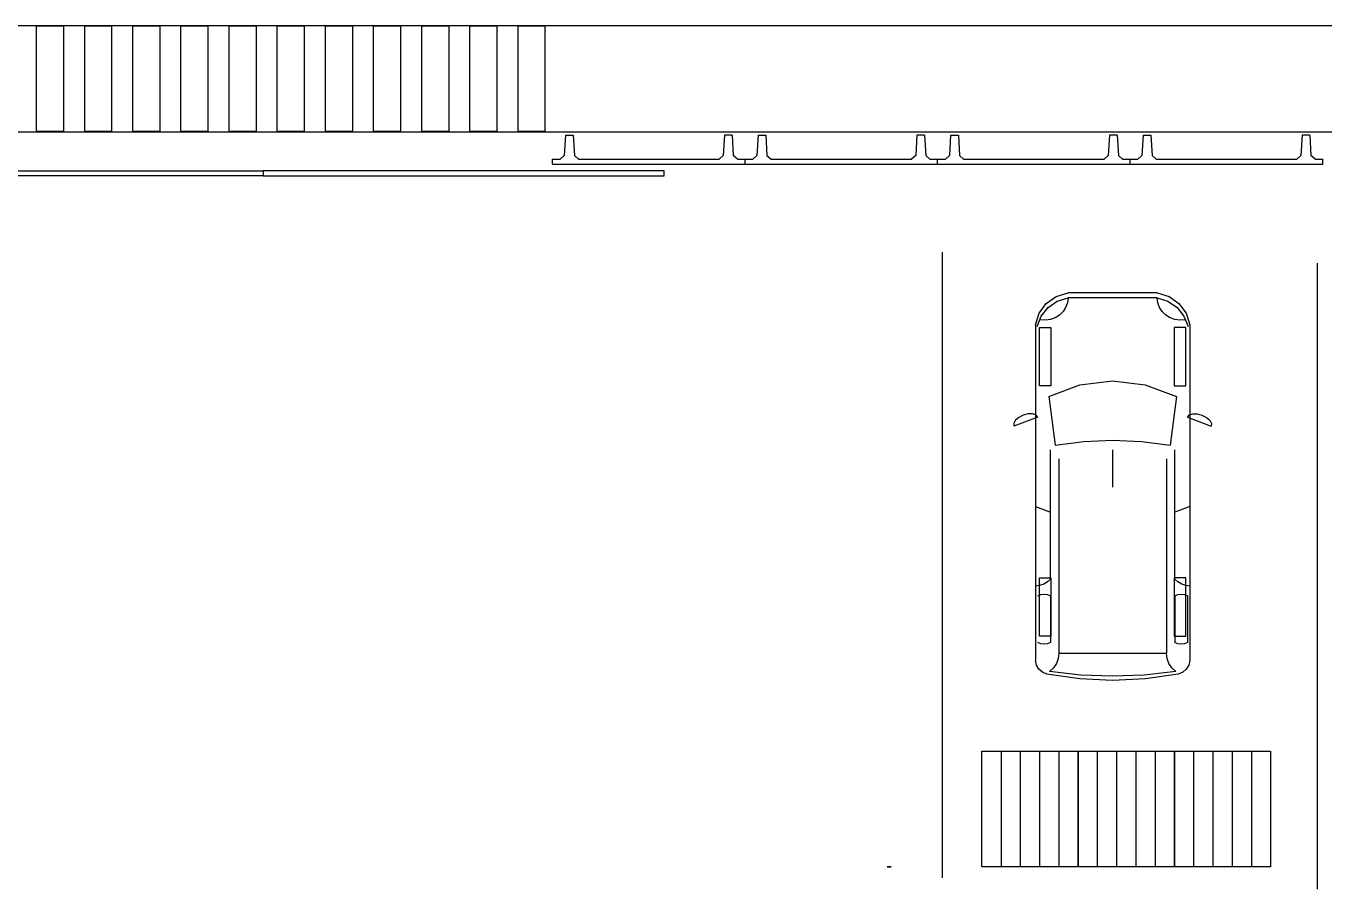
# Model space of a CAD drawing. Header units: metres. Extents: x 2 to 323, y -2 to 254.
# Drawn here: x 170.83 to 184.31, y 29.78 to 38.74 of the extents above; entities that cross this region are included whole.
import ezdxf

# ---------------------------------------------------------------- set-up
doc = ezdxf.new("R2010")
doc.units = ezdxf.units.M
doc.layers.add('REFERENCIA', color=7, linetype='Continuous')

msp = doc.modelspace()

# ---------------------------------------------------------------- linework, layer by layer
at = {"layer": 'REFERENCIA'}
for p, q in [((217.373, 38.745), (151.692, 38.745)), ((218.39, 37.642), (150.307, 37.642)), ((176.431, 37.611), (176.418, 37.401)), ((176.431, 37.611), (176.418, 37.401)), ((176.431, 37.611), (176.511, 37.611)), ((176.431, 37.611), (176.511, 37.611)), ((176.511, 37.611), (176.523, 37.401)), ((176.511, 37.611), (176.523, 37.401)), ((178.081, 37.611), (178.068, 37.401)), ((178.081, 37.611), (178.068, 37.401)), ((178.161, 37.611), (178.081, 37.611)), ((178.161, 37.611), (178.081, 37.611)), ((178.161, 37.611), (178.173, 37.401)), ((178.161, 37.611), (178.173, 37.401)), ((178.431, 37.611), (178.418, 37.401)), ((178.431, 37.611), (178.418, 37.401)), ((178.431, 37.611), (178.511, 37.611)), ((178.431, 37.611), (178.511, 37.611)), ((178.511, 37.611), (178.523, 37.401)), ((178.511, 37.611), (178.523, 37.401)), ((180.081, 37.611), (180.068, 37.401)), ((180.081, 37.611), (180.068, 37.401)), ((180.161, 37.611), (180.081, 37.611)), ((180.161, 37.611), (180.081, 37.611)), ((180.161, 37.611), (180.173, 37.401)), ((180.161, 37.611), (180.173, 37.401)), ((180.431, 37.611), (180.418, 37.401)), ((180.431, 37.611), (180.418, 37.401)), ((180.431, 37.611), (180.511, 37.611)), ((180.431, 37.611), (180.511, 37.611)), ((180.511, 37.611), (180.523, 37.401)), ((180.511, 37.611), (180.523, 37.401)), ((182.081, 37.611), (182.068, 37.401)), ((182.081, 37.611), (182.068, 37.401)), ((182.161, 37.611), (182.081, 37.611)), ((182.161, 37.611), (182.081, 37.611)), ((182.161, 37.611), (182.173, 37.401)), ((182.161, 37.611), (182.173, 37.401)), ((182.431, 37.611), (182.418, 37.401)), ((182.431, 37.611), (182.418, 37.401)), ((182.431, 37.611), (182.511, 37.611)), ((182.431, 37.611), (182.511, 37.611)), ((182.511, 37.611), (182.523, 37.401)), ((182.511, 37.611), (182.523, 37.401)), ((184.081, 37.611), (184.068, 37.401)), ((184.081, 37.611), (184.068, 37.401)), ((184.161, 37.611), (184.081, 37.611)), ((184.161, 37.611), (184.081, 37.611)), ((184.161, 37.611), (184.173, 37.401)), ((184.161, 37.611), (184.173, 37.401)), ((176.296, 37.311), (176.296, 37.361)), ((176.296, 37.361), (176.376, 37.361)), ((176.296, 37.311), (176.296, 37.361)), ((176.296, 37.361), (176.376, 37.361)), ((176.376, 37.361), (176.418, 37.401)), ((176.376, 37.361), (176.418, 37.401)), ((176.523, 37.401), (176.566, 37.361)), ((176.523, 37.401), (176.566, 37.361)), ((176.566, 37.361), (178.026, 37.361)), ((176.566, 37.361), (178.026, 37.361)), ((178.068, 37.401), (178.026, 37.361)), ((178.068, 37.401), (178.026, 37.361)), ((178.216, 37.361), (178.173, 37.401)), ((178.216, 37.361), (178.173, 37.401)), ((178.216, 37.361), (178.296, 37.361)), ((178.216, 37.361), (178.296, 37.361)), ((178.296, 37.311), (178.296, 37.361)), ((178.296, 37.311), (178.296, 37.361)), ((178.296, 37.361), (178.376, 37.361)), ((178.296, 37.311), (178.296, 37.361)), ((178.296, 37.311), (178.296, 37.361)), ((178.296, 37.361), (178.376, 37.361)), ((178.376, 37.361), (178.418, 37.401)), ((178.376, 37.361), (178.418, 37.401)), ((178.523, 37.401), (178.566, 37.361)), ((178.523, 37.401), (178.566, 37.361)), ((178.566, 37.361), (180.026, 37.361)), ((178.566, 37.361), (180.026, 37.361)), ((180.068, 37.401), (180.026, 37.361)), ((180.068, 37.401), (180.026, 37.361)), ((180.216, 37.361), (180.173, 37.401)), ((180.216, 37.361), (180.173, 37.401)), ((180.216, 37.361), (180.296, 37.361)), ((180.216, 37.361), (180.296, 37.361)), ((180.296, 37.311), (180.296, 37.361)), ((180.296, 37.311), (180.296, 37.361)), ((180.296, 37.311), (180.296, 37.361)), ((180.296, 37.311), (180.296, 37.361)), ((180.296, 37.311), (180.296, 37.361)), ((180.296, 37.311), (180.296, 37.361)), ((180.296, 37.361), (180.376, 37.361)), ((180.296, 37.311), (180.296, 37.361)), ((180.296, 37.311), (180.296, 37.361)), ((180.296, 37.361), (180.376, 37.361)), ((180.376, 37.361), (180.418, 37.401)), ((180.376, 37.361), (180.418, 37.401)), ((180.523, 37.401), (180.566, 37.361)), ((180.523, 37.401), (180.566, 37.361)), ((180.566, 37.361), (182.026, 37.361)), ((180.566, 37.361), (182.026, 37.361)), ((182.068, 37.401), (182.026, 37.361)), ((182.068, 37.401), (182.026, 37.361)), ((182.216, 37.361), (182.173, 37.401)), ((182.216, 37.361), (182.173, 37.401)), ((182.216, 37.361), (182.296, 37.361)), ((182.216, 37.361), (182.296, 37.361)), ((182.296, 37.311), (182.296, 37.361)), ((182.296, 37.311), (182.296, 37.361)), ((182.296, 37.311), (182.296, 37.361)), ((182.296, 37.311), (182.296, 37.361)), ((182.296, 37.311), (182.296, 37.361)), ((182.296, 37.311), (182.296, 37.361)), ((182.296, 37.361), (182.376, 37.361)), ((182.296, 37.311), (182.296, 37.361)), ((182.296, 37.311), (182.296, 37.361)), ((182.296, 37.361), (182.376, 37.361)), ((182.376, 37.361), (182.418, 37.401)), ((182.376, 37.361), (182.418, 37.401)), ((182.523, 37.401), (182.566, 37.361)), ((182.523, 37.401), (182.566, 37.361)), ((182.566, 37.361), (184.026, 37.361)), ((182.566, 37.361), (184.026, 37.361)), ((184.068, 37.401), (184.026, 37.361)), ((184.068, 37.401), (184.026, 37.361)), ((184.216, 37.361), (184.173, 37.401)), ((184.216, 37.361), (184.173, 37.401)), ((184.216, 37.361), (184.296, 37.361)), ((184.216, 37.361), (184.296, 37.361)), ((184.296, 37.311), (184.296, 37.361)), ((184.296, 37.311), (184.296, 37.361)), ((184.296, 37.311), (184.296, 37.361)), ((184.296, 37.311), (184.296, 37.361)), ((176.296, 37.311), (178.296, 37.311)), ((176.296, 37.311), (178.296, 37.311)), ((178.296, 37.311), (180.296, 37.311)), ((178.296, 37.311), (180.296, 37.311)), ((180.296, 37.311), (182.296, 37.311)), ((180.296, 37.311), (182.296, 37.311)), ((182.296, 37.311), (184.296, 37.311)), ((182.296, 37.311), (184.296, 37.311)), ((180.345, 29.896), (180.345, 36.396)), ((184.241, 29.78), (184.241, 36.28)), ((184.241, 29.78), (184.241, 36.28)), ((182.576, 35.972), (181.65, 35.972)), ((182.576, 35.922), (181.65, 35.922)), ((181.311, 35.639), (181.311, 32.155)), ((182.916, 35.639), (182.916, 32.155)), ((181.45, 34.896), (181.517, 34.392)), ((182.776, 34.896), (182.709, 34.392)), ((181.335, 34.683), (181.088, 34.587)), ((182.892, 34.683), (183.138, 34.587)), ((181.469, 32.999), (181.469, 34.341)), ((181.553, 34.247), (181.553, 32.23)), ((182.113, 34.343), (182.113, 33.956)), ((182.673, 34.247), (182.673, 32.23)), ((182.758, 32.999), (182.758, 34.341)), ((181.311, 33.752), (181.469, 33.694)), ((182.916, 33.752), (182.758, 33.694)), ((181.469, 32.825), (181.469, 32.341)), ((182.758, 32.825), (182.758, 32.341)), ((182.891, 32.825), (182.891, 32.341)), ((181.553, 32.23), (182.673, 32.23)), ((180.754, 30.012), (180.754, 31.212)), ((180.754, 31.212), (181.754, 31.212)), ((180.954, 31.212), (180.954, 30.012)), ((181.154, 31.212), (181.154, 30.012)), ((181.354, 31.212), (181.354, 30.012)), ((181.554, 31.212), (181.554, 30.012)), ((181.754, 30.012), (181.754, 31.212)), ((181.754, 31.212), (182.754, 31.212)), ((181.754, 31.212), (181.754, 30.012)), ((181.954, 31.212), (181.954, 30.012)), ((182.154, 31.212), (182.154, 30.012)), ((182.354, 31.212), (182.354, 30.012)), ((182.554, 31.212), (182.554, 30.012)), ((182.754, 30.012), (182.754, 31.212)), ((182.754, 31.212), (183.754, 31.212)), ((182.754, 31.212), (182.754, 30.012)), ((182.954, 31.212), (182.954, 30.012)), ((183.154, 31.212), (183.154, 30.012)), ((183.354, 31.212), (183.354, 30.012)), ((183.554, 31.212), (183.554, 30.012)), ((183.754, 31.212), (183.754, 30.012)), ((181.754, 30.012), (180.754, 30.012)), ((182.754, 30.012), (181.754, 30.012)), ((183.754, 30.012), (182.754, 30.012))]:
    msp.add_line(p, q, dxfattribs=at)
for points in [[(170.938, 37.648), (170.938, 38.745), (171.218, 38.745), (171.218, 37.648), (170.938, 37.648)], [(171.438, 37.648), (171.438, 38.745), (171.718, 38.745), (171.718, 37.648), (171.438, 37.648)], [(171.438, 37.648), (171.438, 38.745), (171.718, 38.745), (171.718, 37.648), (171.438, 37.648)], [(171.938, 37.648), (171.938, 38.745), (172.218, 38.745), (172.218, 37.648), (171.938, 37.648)], [(172.438, 37.648), (172.438, 38.745), (172.718, 38.745), (172.718, 37.648), (172.438, 37.648)], [(172.938, 37.648), (172.938, 38.745), (173.218, 38.745), (173.218, 37.648), (172.938, 37.648)], [(173.438, 37.648), (173.438, 38.745), (173.718, 38.745), (173.718, 37.648), (173.438, 37.648)], [(173.938, 37.648), (173.938, 38.745), (174.218, 38.745), (174.218, 37.648), (173.938, 37.648)], [(174.438, 37.648), (174.438, 38.745), (174.718, 38.745), (174.718, 37.648), (174.438, 37.648)], [(174.938, 37.648), (174.938, 38.745), (175.218, 38.745), (175.218, 37.648), (174.938, 37.648)], [(175.438, 37.648), (175.438, 38.745), (175.718, 38.745), (175.718, 37.648), (175.438, 37.648)], [(175.938, 37.648), (175.938, 38.745), (176.218, 38.745), (176.218, 37.648), (175.938, 37.648)], [(169.122, 37.239), (173.29, 37.239), (173.29, 37.189), (169.122, 37.189), (169.122, 37.239)], [(177.457, 37.239), (173.29, 37.239), (173.29, 37.189), (177.457, 37.189), (177.457, 37.239)], [(181.473, 35.614), (181.473, 35.006), (181.353, 35.006), (181.353, 35.614), (181.473, 35.614)], [(182.753, 35.614), (182.753, 35.006), (182.873, 35.006), (182.873, 35.614), (182.753, 35.614)], [(181.473, 33.014), (181.473, 32.406), (181.353, 32.406), (181.353, 33.014), (181.473, 33.014)], [(182.753, 33.014), (182.753, 32.406), (182.873, 32.406), (182.873, 33.014), (182.753, 33.014)], [(179.77, 30.011), (179.812, 30.011), (179.77, 30.011)]]:
    msp.add_lwpolyline(points, close=True, dxfattribs=at)
for points in [[(181.311, 35.639), (181.35, 35.761), (181.424, 35.863), (181.527, 35.935), (181.65, 35.972)], [(181.329, 35.623), (181.372, 35.732), (181.444, 35.822), (181.538, 35.887), (181.65, 35.922)], [(181.65, 35.922), (181.643, 35.87), (181.625, 35.822), (181.598, 35.778), (181.561, 35.741), (181.516, 35.712), (181.468, 35.695), (181.416, 35.688), (181.364, 35.692)], [(182.576, 35.972), (182.699, 35.935), (182.802, 35.863), (182.876, 35.761), (182.916, 35.639)], [(182.576, 35.922), (182.688, 35.887), (182.783, 35.822), (182.854, 35.732), (182.897, 35.623)], [(182.862, 35.692), (182.81, 35.688), (182.759, 35.695), (182.71, 35.712), (182.666, 35.741), (182.629, 35.778), (182.601, 35.822), (182.583, 35.87), (182.576, 35.922)], [(181.45, 34.896), (181.774, 35.017), (182.113, 35.058), (182.452, 35.017), (182.776, 34.896)], [(181.335, 34.683), (181.315, 34.705), (181.28, 34.717), (181.235, 34.716), (181.185, 34.703), (181.139, 34.679), (181.105, 34.649), (181.088, 34.617), (181.088, 34.587)], [(182.892, 34.683), (182.912, 34.705), (182.947, 34.717), (182.991, 34.716), (183.041, 34.703), (183.087, 34.679), (183.121, 34.649), (183.139, 34.617), (183.138, 34.587)], [(181.517, 34.392), (181.815, 34.429), (182.113, 34.441), (182.412, 34.429), (182.709, 34.392)], [(181.469, 32.999), (181.435, 32.97), (181.397, 32.947), (181.355, 32.933), (181.311, 32.927)], [(182.916, 32.927), (182.872, 32.933), (182.83, 32.947), (182.791, 32.97), (182.758, 32.999)], [(181.335, 32.825), (181.367, 32.839), (181.402, 32.843), (181.436, 32.839), (181.469, 32.825)], [(182.758, 32.825), (182.79, 32.839), (182.825, 32.843), (182.859, 32.839), (182.891, 32.825)], [(181.469, 32.341), (181.436, 32.328), (181.402, 32.323), (181.367, 32.328), (181.335, 32.341)], [(181.553, 32.23), (181.548, 32.175), (181.529, 32.123), (181.499, 32.077), (181.457, 32.04)], [(182.769, 32.04), (182.728, 32.077), (182.697, 32.123), (182.679, 32.175), (182.673, 32.23)], [(182.891, 32.341), (182.859, 32.328), (182.825, 32.323), (182.79, 32.328), (182.758, 32.341)], [(181.431, 32.013), (181.385, 32.033), (181.348, 32.065), (181.323, 32.107), (181.311, 32.155)], [(182.916, 32.155), (182.904, 32.107), (182.878, 32.065), (182.841, 32.033), (182.795, 32.013)], [(182.795, 32.013), (182.455, 31.962), (182.113, 31.945), (181.771, 31.962), (181.431, 32.013)], [(182.769, 32.04), (182.442, 32.003), (182.113, 31.991), (181.784, 32.003), (181.457, 32.04)]]:
    msp.add_lwpolyline(points, dxfattribs=at)

doc.saveas('drawing.dxf')
